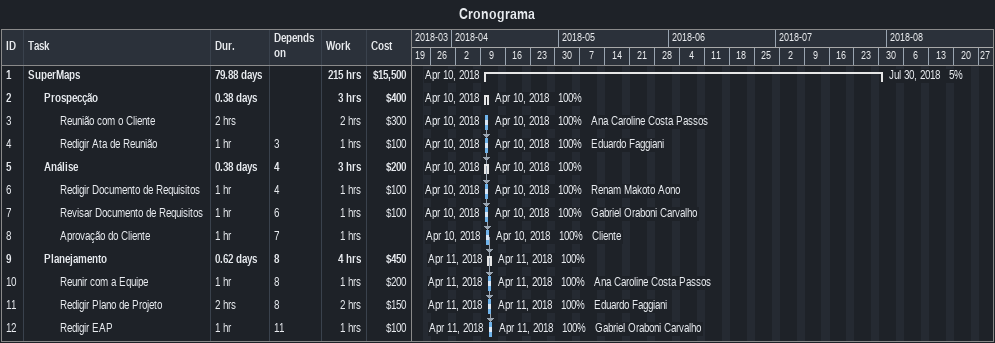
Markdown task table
Cronograma

| ID | Level | Task | Duration | Start | Finish | Predecessors | Resources | % complete | Work (h) | Cost ($) |
|---|---|---|---|---|---|---|---|---|---|---|
| 1 | 1 | **SuperMaps** | 79.88d | 2018-04-10 | 2018-07-30 |  |  | 5 | 215 | 15500 |
| 2 | 2 | **Prospecção** | 0.38d | 2018-04-10 | 2018-04-10 |  |  | 100 | 3 | 400 |
| 3 | 3 | Reunião com o Cliente | 2h | 2018-04-10 | 2018-04-10 |  | Ana Caroline Costa Passos | 100 | 2 | 300 |
| 4 | 3 | Redigir Ata de Reunião | 1h | 2018-04-10 | 2018-04-10 | 3 | Eduardo Faggiani | 100 | 1 | 100 |
| 5 | 2 | **Análise** | 0.38d | 2018-04-10 | 2018-04-10 | 4 |  | 100 | 3 | 200 |
| 6 | 3 | Redigir Documento de Requisitos | 1h | 2018-04-10 | 2018-04-10 | 4 | Renam Makoto Aono | 100 | 1 | 100 |
| 7 | 3 | Revisar Documento de Requisitos | 1h | 2018-04-10 | 2018-04-10 | 6 | Gabriel Oraboni Carvalho | 100 | 1 | 100 |
| 8 | 3 | Aprovação do Cliente | 1h | 2018-04-10 | 2018-04-10 | 7 | Cliente | 100 | 1 |  |
| 9 | 2 | **Planejamento** | 0.62d | 2018-04-11 | 2018-04-11 | 8 |  | 100 | 4 | 450 |
| 10 | 3 | Reunir com a Equipe | 1h | 2018-04-11 | 2018-04-11 | 8 | Ana Caroline Costa Passos | 100 | 1 | 200 |
| 11 | 3 | Redigir Plano de Projeto | 2h | 2018-04-11 | 2018-04-11 | 8 | Eduardo Faggiani | 100 | 2 | 150 |
| 12 | 3 | Redigir EAP | 1h | 2018-04-11 | 2018-04-11 | 11 | Gabriel Oraboni Carvalho | 100 | 1 | 100 |
